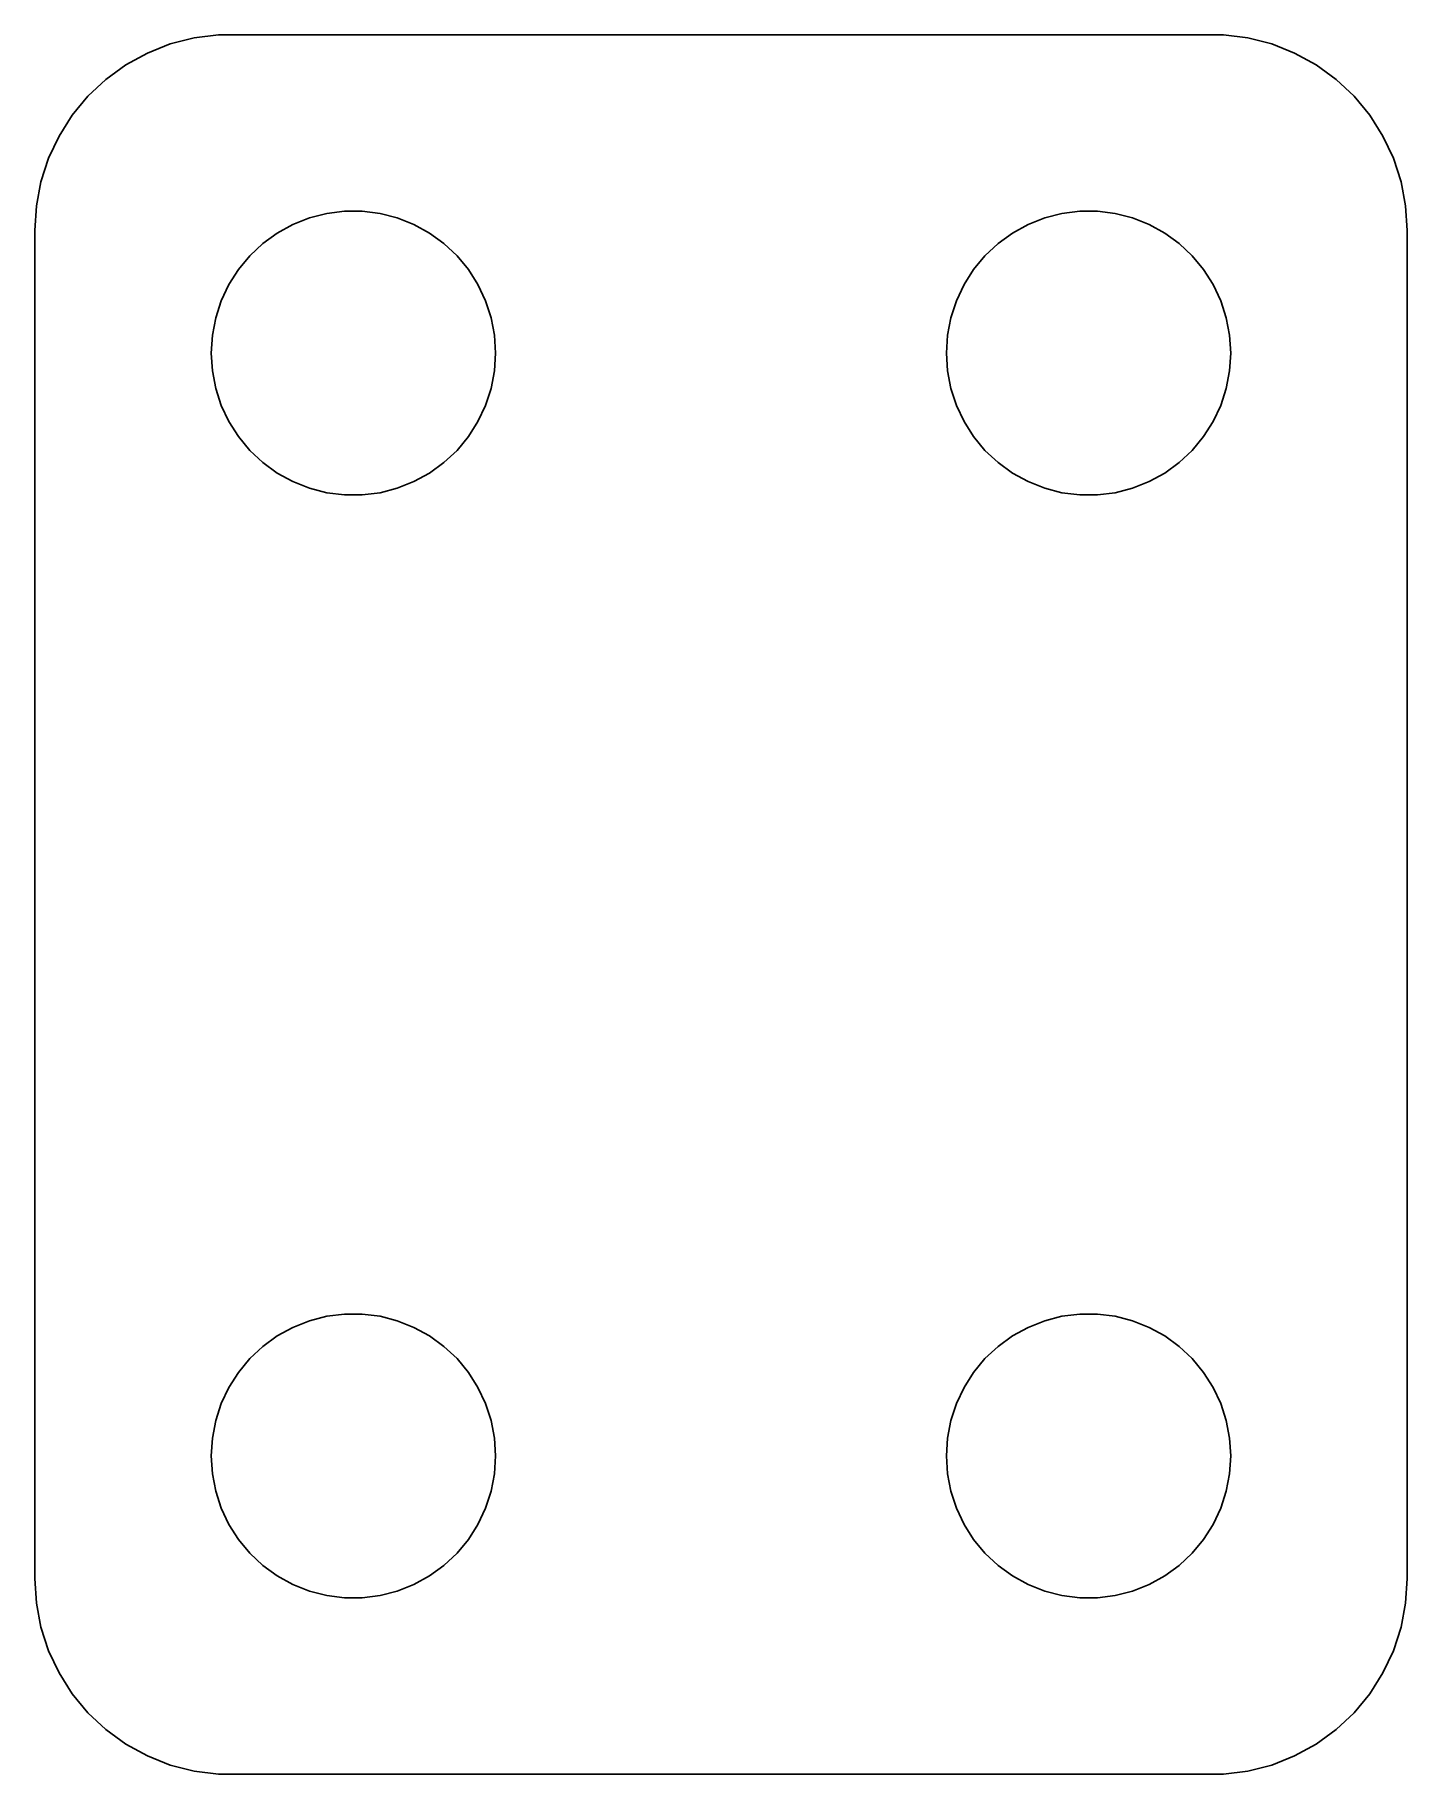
# Model space of a CAD drawing. Header units: metres. Extents: x -14 to 14, y -17.7 to 17.7.
import ezdxf

# ---------------------------------------------------------------- set-up
doc = ezdxf.new("R2010")
doc.units = ezdxf.units.M

msp = doc.modelspace()

# ---------------------------------------------------------------- linework, layer by layer
for p, q in [((-10.2512, 17.7421), (-10.7495, 17.6791)), ((10.2512, 17.7421), (-10.2512, 17.7421)), ((10.7495, 17.6791), (10.2512, 17.7421)), ((-11.2361, 17.5542), (-11.7031, 17.3693)), ((-10.7495, 17.6791), (-11.2361, 17.5542)), ((11.2361, 17.5542), (10.7495, 17.6791)), ((11.7031, 17.3693), (11.2361, 17.5542)), ((-12.1433, 17.1273), (-12.5497, 16.832)), ((-11.7031, 17.3693), (-12.1433, 17.1273)), ((12.1433, 17.1273), (11.7031, 17.3693)), ((12.5497, 16.832), (12.1433, 17.1273)), ((-12.5497, 16.832), (-12.9159, 16.4882)), ((12.9159, 16.4882), (12.5497, 16.832)), ((-12.9159, 16.4882), (-13.2361, 16.1011)), ((13.2361, 16.1011), (12.9159, 16.4882)), ((-13.2361, 16.1011), (-13.5052, 15.677)), ((13.5052, 15.677), (13.2361, 16.1011)), ((-13.5052, 15.677), (-13.7191, 15.2225)), ((13.7191, 15.2225), (13.5052, 15.677)), ((-13.7191, 15.2225), (-13.8743, 14.7448)), ((13.8743, 14.7448), (13.7191, 15.2225)), ((-13.8743, 14.7448), (-13.9684, 14.2513)), ((13.9684, 14.2513), (13.8743, 14.7448)), ((-13.9684, 14.2513), (-14, 13.75)), ((14, 13.75), (13.9684, 14.2513)), ((-9.05389, 13.6985), (-8.73476, 13.874)), ((-8.73476, 13.874), (-8.39615, 14.0081)), ((-8.39615, 14.0081), (-8.0434, 14.0986)), ((-8.0434, 14.0986), (-7.68208, 14.1443)), ((-7.68208, 14.1443), (-7.3179, 14.1443)), ((-7.3179, 14.1443), (-6.95659, 14.0986)), ((-6.95659, 14.0986), (-6.60384, 14.0081)), ((-6.60384, 14.0081), (-6.26523, 13.874)), ((-6.26523, 13.874), (-5.94609, 13.6985)), ((5.94609, 13.6985), (6.26523, 13.874)), ((6.26523, 13.874), (6.60384, 14.0081)), ((6.60384, 14.0081), (6.95659, 14.0986)), ((6.95659, 14.0986), (7.3179, 14.1443)), ((7.3179, 14.1443), (7.68208, 14.1443)), ((7.68208, 14.1443), (8.0434, 14.0986)), ((8.0434, 14.0986), (8.39615, 14.0081)), ((8.39615, 14.0081), (8.73476, 13.874)), ((8.73476, 13.874), (9.05389, 13.6985)), ((-14, 13.75), (-14, -13.75)), ((-9.614, 13.2352), (-9.34853, 13.4845)), ((-9.34853, 13.4845), (-9.05389, 13.6985)), ((-5.94609, 13.6985), (-5.65146, 13.4845)), ((-5.65146, 13.4845), (-5.38599, 13.2352)), ((5.38599, 13.2352), (5.65146, 13.4845)), ((5.65146, 13.4845), (5.94609, 13.6985)), ((9.05389, 13.6985), (9.34853, 13.4845)), ((9.34853, 13.4845), (9.614, 13.2352)), ((14, -13.75), (14, 13.75)), ((-9.84615, 12.9546), (-9.614, 13.2352)), ((-5.38599, 13.2352), (-5.15384, 12.9546)), ((5.15384, 12.9546), (5.38599, 13.2352)), ((9.614, 13.2352), (9.84615, 12.9546)), ((-10.0413, 12.6471), (-9.84615, 12.9546)), ((-5.15384, 12.9546), (-4.95871, 12.6471)), ((4.95871, 12.6471), (5.15384, 12.9546)), ((9.84615, 12.9546), (10.0413, 12.6471)), ((-10.1964, 12.3176), (-10.0413, 12.6471)), ((-4.95871, 12.6471), (-4.80363, 12.3176)), ((4.80363, 12.3176), (4.95871, 12.6471)), ((10.0413, 12.6471), (10.1964, 12.3176)), ((-10.3089, 11.9712), (-10.1964, 12.3176)), ((-4.80363, 12.3176), (-4.6911, 11.9712)), ((4.6911, 11.9712), (4.80363, 12.3176)), ((10.1964, 12.3176), (10.3089, 11.9712)), ((-10.3771, 11.6135), (-10.3089, 11.9712)), ((-4.6911, 11.9712), (-4.62286, 11.6135)), ((4.62286, 11.6135), (4.6911, 11.9712)), ((10.3089, 11.9712), (10.3771, 11.6135)), ((-10.4, 11.25), (-10.3771, 11.6135)), ((-4.62286, 11.6135), (-4.59999, 11.25)), ((4.59999, 11.25), (4.62286, 11.6135)), ((10.3771, 11.6135), (10.4, 11.25)), ((-10.3771, 10.8865), (-10.4, 11.25)), ((-4.59999, 11.25), (-4.62286, 10.8865)), ((4.62286, 10.8865), (4.59999, 11.25)), ((10.4, 11.25), (10.3771, 10.8865)), ((-10.3089, 10.5288), (-10.3771, 10.8865)), ((-4.62286, 10.8865), (-4.6911, 10.5288)), ((4.6911, 10.5288), (4.62286, 10.8865)), ((10.3771, 10.8865), (10.3089, 10.5288)), ((-10.1964, 10.1824), (-10.3089, 10.5288)), ((-4.6911, 10.5288), (-4.80363, 10.1824)), ((4.80363, 10.1824), (4.6911, 10.5288)), ((10.3089, 10.5288), (10.1964, 10.1824)), ((-10.0413, 9.85291), (-10.1964, 10.1824)), ((-4.80363, 10.1824), (-4.95871, 9.85291)), ((4.95871, 9.85291), (4.80363, 10.1824)), ((10.1964, 10.1824), (10.0413, 9.85291)), ((-9.84615, 9.54541), (-10.0413, 9.85291)), ((-4.95871, 9.85291), (-5.15384, 9.54541)), ((5.15384, 9.54541), (4.95871, 9.85291)), ((10.0413, 9.85291), (9.84615, 9.54541)), ((-9.614, 9.2648), (-9.84615, 9.54541)), ((-9.34853, 9.0155), (-9.614, 9.2648)), ((-5.38599, 9.2648), (-5.65146, 9.0155)), ((-5.15384, 9.54541), (-5.38599, 9.2648)), ((5.38599, 9.2648), (5.15384, 9.54541)), ((5.65146, 9.0155), (5.38599, 9.2648)), ((9.614, 9.2648), (9.34853, 9.0155)), ((9.84615, 9.54541), (9.614, 9.2648)), ((-9.05389, 8.80144), (-9.34853, 9.0155)), ((-5.65146, 9.0155), (-5.94609, 8.80144)), ((5.94609, 8.80144), (5.65146, 9.0155)), ((9.34853, 9.0155), (9.05389, 8.80144)), ((-8.73476, 8.62599), (-9.05389, 8.80144)), ((-8.39615, 8.49193), (-8.73476, 8.62599)), ((-6.26523, 8.62599), (-6.60384, 8.49193)), ((-5.94609, 8.80144), (-6.26523, 8.62599)), ((6.26523, 8.62599), (5.94609, 8.80144)), ((6.60384, 8.49193), (6.26523, 8.62599)), ((8.73476, 8.62599), (8.39615, 8.49193)), ((9.05389, 8.80144), (8.73476, 8.62599)), ((-8.0434, 8.40135), (-8.39615, 8.49193)), ((-7.68208, 8.35571), (-8.0434, 8.40135)), ((-7.3179, 8.35571), (-7.68208, 8.35571)), ((-6.95659, 8.40135), (-7.3179, 8.35571)), ((-6.60384, 8.49193), (-6.95659, 8.40135)), ((6.95659, 8.40135), (6.60384, 8.49193)), ((7.3179, 8.35571), (6.95659, 8.40135)), ((7.68208, 8.35571), (7.3179, 8.35571)), ((8.0434, 8.40135), (7.68208, 8.35571)), ((8.39615, 8.49193), (8.0434, 8.40135)), ((-8.73476, -8.62599), (-8.39615, -8.49193)), ((-8.39615, -8.49193), (-8.0434, -8.40135)), ((-8.0434, -8.40135), (-7.68208, -8.35571)), ((-7.68208, -8.35571), (-7.3179, -8.35571)), ((-7.3179, -8.35571), (-6.95659, -8.40135)), ((-6.95659, -8.40135), (-6.60384, -8.49193)), ((-6.60384, -8.49193), (-6.26523, -8.62599)), ((6.26523, -8.62599), (6.60384, -8.49193)), ((6.60384, -8.49193), (6.95659, -8.40135)), ((6.95659, -8.40135), (7.3179, -8.35571)), ((7.3179, -8.35571), (7.68208, -8.35571)), ((7.68208, -8.35571), (8.0434, -8.40135)), ((8.0434, -8.40135), (8.39615, -8.49193)), ((8.39615, -8.49193), (8.73476, -8.62599)), ((-9.34853, -9.0155), (-9.05389, -8.80144)), ((-9.05389, -8.80144), (-8.73476, -8.62599)), ((-6.26523, -8.62599), (-5.94609, -8.80144)), ((-5.94609, -8.80144), (-5.65146, -9.0155)), ((5.65146, -9.0155), (5.94609, -8.80144)), ((5.94609, -8.80144), (6.26523, -8.62599)), ((8.73476, -8.62599), (9.05389, -8.80144)), ((9.05389, -8.80144), (9.34853, -9.0155)), ((-9.614, -9.2648), (-9.34853, -9.0155)), ((-5.65146, -9.0155), (-5.38599, -9.2648)), ((5.38599, -9.2648), (5.65146, -9.0155)), ((9.34853, -9.0155), (9.614, -9.2648)), ((-10.0413, -9.85291), (-9.84615, -9.54541)), ((-9.84615, -9.54541), (-9.614, -9.2648)), ((-5.38599, -9.2648), (-5.15384, -9.54541)), ((-5.15384, -9.54541), (-4.95871, -9.85291)), ((4.95871, -9.85291), (5.15384, -9.54541)), ((5.15384, -9.54541), (5.38599, -9.2648)), ((9.614, -9.2648), (9.84615, -9.54541)), ((9.84615, -9.54541), (10.0413, -9.85291)), ((-10.1964, -10.1824), (-10.0413, -9.85291)), ((-4.95871, -9.85291), (-4.80363, -10.1824)), ((4.80363, -10.1824), (4.95871, -9.85291)), ((10.0413, -9.85291), (10.1964, -10.1824)), ((-10.3089, -10.5288), (-10.1964, -10.1824)), ((-4.80363, -10.1824), (-4.6911, -10.5288)), ((4.6911, -10.5288), (4.80363, -10.1824)), ((10.1964, -10.1824), (10.3089, -10.5288)), ((-10.3771, -10.8865), (-10.3089, -10.5288)), ((-4.6911, -10.5288), (-4.62286, -10.8865)), ((4.62286, -10.8865), (4.6911, -10.5288)), ((10.3089, -10.5288), (10.3771, -10.8865)), ((-10.4, -11.25), (-10.3771, -10.8865)), ((-4.62286, -10.8865), (-4.59999, -11.25)), ((4.59999, -11.25), (4.62286, -10.8865)), ((10.3771, -10.8865), (10.4, -11.25)), ((-10.3771, -11.6135), (-10.4, -11.25)), ((-4.59999, -11.25), (-4.62286, -11.6135)), ((4.62286, -11.6135), (4.59999, -11.25)), ((10.4, -11.25), (10.3771, -11.6135)), ((-10.3089, -11.9712), (-10.3771, -11.6135)), ((-4.62286, -11.6135), (-4.6911, -11.9712)), ((4.6911, -11.9712), (4.62286, -11.6135)), ((10.3771, -11.6135), (10.3089, -11.9712)), ((-10.1964, -12.3176), (-10.3089, -11.9712)), ((-4.6911, -11.9712), (-4.80363, -12.3176)), ((4.80363, -12.3176), (4.6911, -11.9712)), ((10.3089, -11.9712), (10.1964, -12.3176)), ((-10.0413, -12.6471), (-10.1964, -12.3176)), ((-4.80363, -12.3176), (-4.95871, -12.6471)), ((4.95871, -12.6471), (4.80363, -12.3176)), ((10.1964, -12.3176), (10.0413, -12.6471)), ((-9.84615, -12.9546), (-10.0413, -12.6471)), ((-4.95871, -12.6471), (-5.15384, -12.9546)), ((5.15384, -12.9546), (4.95871, -12.6471)), ((10.0413, -12.6471), (9.84615, -12.9546)), ((-9.614, -13.2352), (-9.84615, -12.9546)), ((-5.15384, -12.9546), (-5.38599, -13.2352)), ((5.38599, -13.2352), (5.15384, -12.9546)), ((9.84615, -12.9546), (9.614, -13.2352)), ((-9.34853, -13.4845), (-9.614, -13.2352)), ((-5.38599, -13.2352), (-5.65146, -13.4845)), ((5.65146, -13.4845), (5.38599, -13.2352)), ((9.614, -13.2352), (9.34853, -13.4845)), ((-14, -13.75), (-13.9684, -14.2513)), ((-9.05389, -13.6985), (-9.34853, -13.4845)), ((-8.73476, -13.874), (-9.05389, -13.6985)), ((-5.94609, -13.6985), (-6.26523, -13.874)), ((-5.65146, -13.4845), (-5.94609, -13.6985)), ((5.94609, -13.6985), (5.65146, -13.4845)), ((6.26523, -13.874), (5.94609, -13.6985)), ((9.05389, -13.6985), (8.73476, -13.874)), ((9.34853, -13.4845), (9.05389, -13.6985)), ((13.9684, -14.2513), (14, -13.75)), ((-8.39615, -14.0081), (-8.73476, -13.874)), ((-8.0434, -14.0986), (-8.39615, -14.0081)), ((-7.68208, -14.1443), (-8.0434, -14.0986)), ((-7.3179, -14.1443), (-7.68208, -14.1443)), ((-6.95659, -14.0986), (-7.3179, -14.1443)), ((-6.60384, -14.0081), (-6.95659, -14.0986)), ((-6.26523, -13.874), (-6.60384, -14.0081)), ((6.60384, -14.0081), (6.26523, -13.874)), ((6.95659, -14.0986), (6.60384, -14.0081)), ((7.3179, -14.1443), (6.95659, -14.0986)), ((7.68208, -14.1443), (7.3179, -14.1443)), ((8.0434, -14.0986), (7.68208, -14.1443)), ((8.39615, -14.0081), (8.0434, -14.0986)), ((8.73476, -13.874), (8.39615, -14.0081)), ((-13.9684, -14.2513), (-13.8743, -14.7448)), ((13.8743, -14.7448), (13.9684, -14.2513)), ((-13.8743, -14.7448), (-13.7191, -15.2225)), ((13.7191, -15.2225), (13.8743, -14.7448)), ((-13.7191, -15.2225), (-13.5052, -15.677)), ((13.5052, -15.677), (13.7191, -15.2225)), ((-13.5052, -15.677), (-13.2361, -16.1011)), ((13.2361, -16.1011), (13.5052, -15.677)), ((-13.2361, -16.1011), (-12.9159, -16.4882)), ((12.9159, -16.4882), (13.2361, -16.1011)), ((-12.9159, -16.4882), (-12.5497, -16.832)), ((12.5497, -16.832), (12.9159, -16.4882)), ((-12.5497, -16.832), (-12.1433, -17.1273)), ((12.1433, -17.1273), (12.5497, -16.832)), ((-12.1433, -17.1273), (-11.7031, -17.3693)), ((-11.7031, -17.3693), (-11.2361, -17.5542)), ((11.2361, -17.5542), (11.7031, -17.3693)), ((11.7031, -17.3693), (12.1433, -17.1273)), ((-11.2361, -17.5542), (-10.7495, -17.6791)), ((-10.7495, -17.6791), (-10.2512, -17.7421)), ((-10.2512, -17.7421), (10.2512, -17.7421)), ((10.2512, -17.7421), (10.7495, -17.6791)), ((10.7495, -17.6791), (11.2361, -17.5542))]:
    msp.add_line(p, q)

doc.saveas('drawing.dxf')
